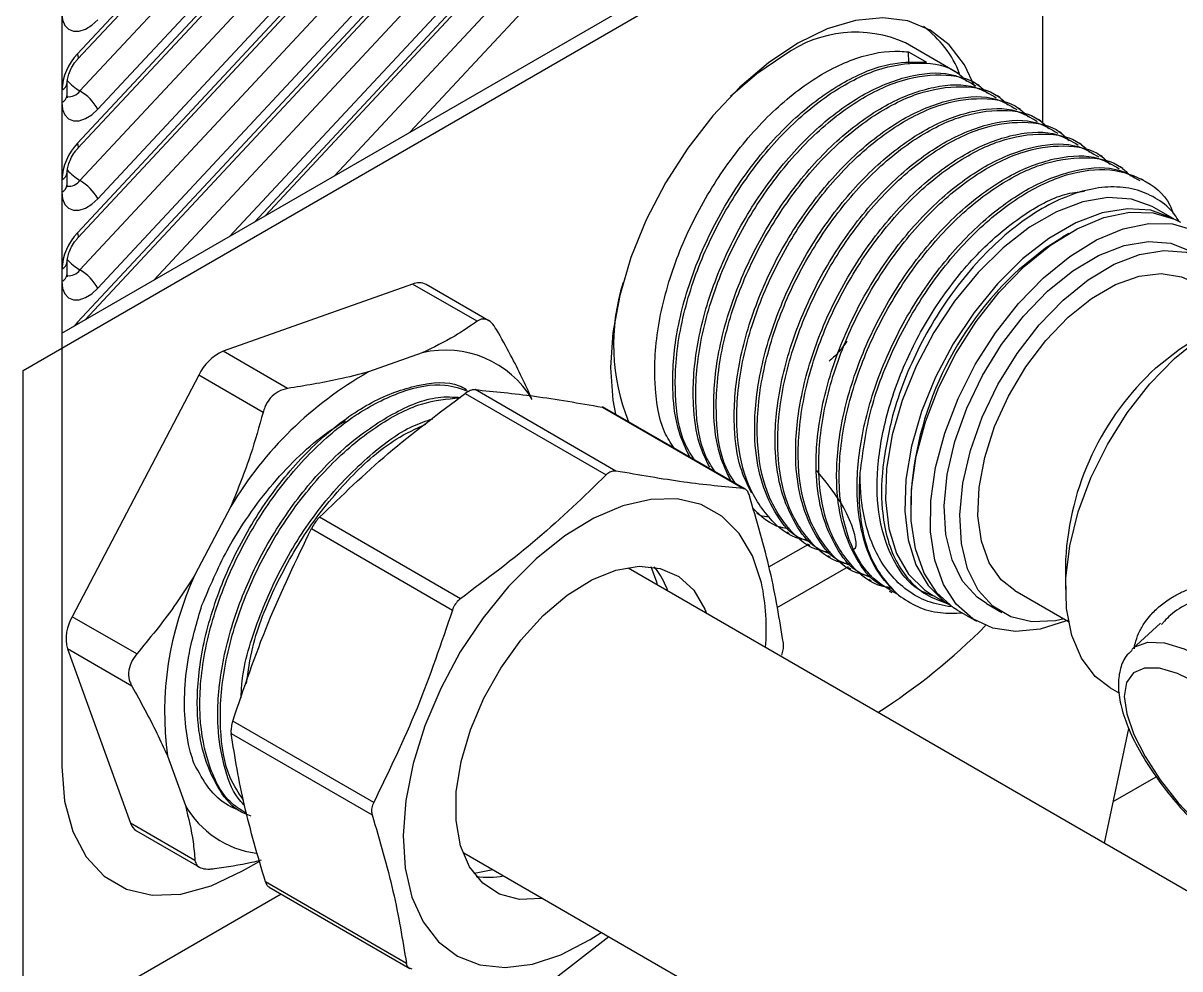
# Model space of a CAD drawing. Extents: x 75 to 2075, y 25 to 1460.
# Drawn here: x 1498.9 to 1589.4, y 731.2 to 805.2 of the extents above; entities that cross this region are included whole.
import ezdxf

# ---------------------------------------------------------------- set-up
doc = ezdxf.new("R2010")
doc.units = 0
doc.header["$LTSCALE"] = 5
doc.linetypes.add('SLD-KATı', pattern=[0])
doc.layers.get('0').update_dxf_attribs({"linetype": 'CONTINUOUS'})

msp = doc.modelspace()

# ---------------------------------------------------------------- linework, layer by layer
at = {"color": 7, "linetype": 'SLD-KATı'}
for p, q in [((1501.939, 1083), (1501.939, 747.052)), ((1578.71, 797.337), (1578.71, 1022.218)), ((1503.163, 802.792), (1537.508, 839.617)), ((1503.198, 802.401), (1537.543, 839.226)), ((1536.896, 835.858), (1503.347, 799.887)), ((1538.304, 834.432), (1504.755, 798.461)), ((1498.908, 778.023), (1595.173, 833.596)), ((1503.163, 795.794), (1537.508, 832.618)), ((1503.198, 795.402), (1537.543, 832.227)), ((1536.896, 828.859), (1503.347, 792.888)), ((1538.304, 827.434), (1504.755, 791.462)), ((1503.163, 788.795), (1537.508, 825.619)), ((1501.939, 780.939), (1577.7, 824.675)), ((1503.198, 788.403), (1537.543, 825.228)), ((1536.896, 821.86), (1503.347, 785.889)), ((1538.304, 820.435), (1504.755, 784.464)), ((1503.163, 781.796), (1537.508, 818.62)), ((1503.726, 781.971), (1537.543, 818.229)), ((1517.868, 790.135), (1537.543, 811.23)), ((1572.132, 801.232), (1567.949, 803.646)), ((1568.225, 802.069), (1568.199, 802.935)), ((1568.199, 802.935), (1569.602, 802.125)), ((1502.357, 799.563), (1502.357, 800.524)), ((1573.736, 800.306), (1573.535, 800.422)), ((1575.339, 799.38), (1575.139, 799.496)), ((1576.943, 798.455), (1576.743, 798.57)), ((1578.546, 797.529), (1578.346, 797.644)), ((1580.15, 796.603), (1579.95, 796.719)), ((1581.754, 795.677), (1581.553, 795.793)), ((1583.357, 794.752), (1583.157, 794.867)), ((1584.961, 793.826), (1584.761, 793.941)), ((1502.357, 792.564), (1502.357, 793.525)), ((1586.564, 792.9), (1586.364, 793.016)), ((1588.846, 789.933), (1587.438, 790.746)), ((1580.729, 788.75), (1580.224, 788.458)), ((1502.357, 785.565), (1502.357, 786.527)), ((1529.386, 784.786), (1514.554, 779.525)), ((1534.427, 781.875), (1529.386, 784.786)), ((1535.339, 781.916), (1530.432, 784.748)), ((1519.595, 776.615), (1514.554, 779.525)), ((1530.137, 779.403), (1525.925, 777.91)), ((1498.908, 725.414), (1498.908, 778.023)), ((1512.645, 777.66), (1502.752, 758.768)), ((1517.686, 774.75), (1512.645, 777.66)), ((1533.503, 776.229), (1544.534, 769.861)), ((1545.297, 770.158), (1534.266, 776.526)), ((1544.228, 775.158), (1555.259, 768.79)), ((1555.429, 768.736), (1544.424, 775.089)), ((1568.356, 767.901), (1568.356, 767.318)), ((1515.164, 767.397), (1512.355, 762.033)), ((1533.13, 760.177), (1522.099, 766.545)), ((1557.057, 766.321), (1557.257, 766.206)), ((1521.471, 765.661), (1532.502, 759.293)), ((1558.66, 765.395), (1558.86, 765.28)), ((1557.261, 762.658), (1560.325, 764.427)), ((1560.264, 764.47), (1560.464, 764.354)), ((1561.868, 763.544), (1562.068, 763.428)), ((1580.478, 763.236), (1580.478, 760.903)), ((1598.923, 732.153), (1546.247, 762.562)), ((1563.459, 762.678), (1557.884, 759.459)), ((1563.471, 762.618), (1563.671, 762.503)), ((1565.075, 761.692), (1565.275, 761.577)), ((1566.678, 760.767), (1566.878, 760.651)), ((1567.395, 760.454), (1567.379, 760.467)), ((1569.982, 760.509), (1571.391, 759.696)), ((1576.494, 760.824), (1580.699, 758.396)), ((1574.282, 759.792), (1575.494, 759.092)), ((1507.794, 755.857), (1502.752, 758.768)), ((1571.981, 759.305), (1573.497, 758.431)), ((1587.894, 758.256), (1585.704, 756.246)), ((1588.221, 758.423), (1587.973, 758.172)), ((1507.411, 753.346), (1502.37, 756.256)), ((1502.37, 756.256), (1507.31, 742.624)), ((1583.955, 753.218), (1584.686, 752.796)), ((1526.337, 744.23), (1515.306, 750.598)), ((1515.182, 749.645), (1526.213, 743.277)), ((1583.516, 741.047), (1585.422, 750.031)), ((1510.199, 747.877), (1511.602, 744.005)), ((1584.21, 744.32), (1587.564, 746.256)), ((1512.351, 739.714), (1507.31, 742.624)), ((1507.79, 742.014), (1512.697, 739.182)), ((1516.081, 738.885), (1517.42, 739.659)), ((1533.391, 740.292), (1586.233, 709.787)), ((1528.898, 731.658), (1517.867, 738.026)), ((1519.098, 737.069), (1498.908, 725.414)), ((1518.149, 737.617), (1529.154, 731.264)), ((1540.075, 730.123), (1544.727, 733.748))]:
    msp.add_line(p, q, dxfattribs=at)
at = {"color": 8, "linetype": 'SLD-KATı'}
for p, q in [((1536.896, 814.861), (1509.129, 785.09)), ((1538.304, 813.436), (1515.06, 788.514)), ((1517.003, 789.635), (1537.508, 811.621)), ((1536.896, 807.862), (1523.271, 793.254)), ((1538.304, 806.437), (1529.202, 796.678)), ((1503.163, 781.796), (1502.911, 781.5)), ((1503.212, 781.674), (1503.163, 781.796))]:
    msp.add_line(p, q, dxfattribs=at)
at = {"color": 7, "linetype": 'SLD-KATı', "flags": 128}
for points in [[(1501.939, 805.979), (1502, 805.444), (1502.18, 805.012), (1502.468, 804.71), (1502.847, 804.555), (1503.293, 804.558), (1503.779, 804.718), (1504.277, 805.025), (1504.755, 805.46)], [(1573.368, 800.205), (1572.568, 801.92), (1571.367, 803.49), (1569.875, 804.646), (1568.127, 805.361), (1566.167, 805.617), (1564.044, 805.407), (1561.809, 804.736), (1559.517, 803.621), (1557.226, 802.09), (1554.991, 800.181), (1552.868, 797.939), (1550.908, 795.421), (1549.16, 792.688), (1547.668, 789.808), (1546.467, 786.852), (1545.587, 783.892), (1545.05, 781.002), (1544.87, 778.252), (1545.05, 775.71), (1545.258, 774.607)], [(1558.507, 802.711), (1556.309, 801.232), (1554.253, 799.452)], [(1501.939, 798.98), (1502, 798.445), (1502.18, 798.013), (1502.468, 797.711), (1502.847, 797.557), (1503.293, 797.559), (1503.779, 797.719), (1504.277, 798.026), (1504.755, 798.461)], [(1501.939, 791.981), (1502, 791.446), (1502.18, 791.014), (1502.468, 790.712), (1502.847, 790.558), (1503.293, 790.56), (1503.779, 790.72), (1504.277, 791.027), (1504.755, 791.462)], [(1587.438, 790.746), (1587.252, 790.849), (1585.623, 791.428), (1583.795, 791.552), (1581.821, 791.218), (1579.757, 790.435), (1577.663, 789.226), (1575.6, 787.626), (1573.626, 785.681), (1571.798, 783.447), (1570.169, 780.988), (1568.786, 778.374), (1567.688, 775.682), (1566.907, 772.988), (1566.466, 770.37), (1566.377, 767.903), (1566.643, 765.658), (1567.256, 763.7), (1568.199, 762.086), (1569.444, 760.861), (1569.982, 760.509)], [(1588.953, 789.872), (1588.767, 789.975), (1587.138, 790.553), (1585.31, 790.677), (1583.336, 790.343), (1581.272, 789.56), (1579.179, 788.352), (1577.115, 786.752), (1575.141, 784.807), (1573.313, 782.572), (1571.684, 780.113), (1570.301, 777.5), (1569.203, 774.807), (1568.423, 772.113), (1567.981, 769.495), (1567.893, 767.028), (1568.159, 764.784), (1568.772, 762.826), (1569.714, 761.211), (1570.959, 759.986), (1571.498, 759.634)], [(1577.235, 786.15), (1579.291, 787.823), (1581.389, 789.11), (1583.468, 789.977), (1585.468, 790.397), (1587.332, 790.358), (1589.005, 789.863), (1589.48, 789.617)], [(1578.75, 785.276), (1580.806, 786.948), (1582.904, 788.236), (1584.983, 789.102), (1586.983, 789.522), (1588.847, 789.484), (1590.521, 788.988), (1591.957, 788.049), (1593.113, 786.694), (1593.957, 784.962), (1594.464, 782.903), (1594.507, 782.591)], [(1576.872, 785.965), (1578.9, 787.608), (1580.224, 788.458)], [(1579.064, 784.226), (1581.044, 785.825), (1583.063, 787.03), (1585.056, 787.804), (1586.958, 788.12), (1588.709, 787.969), (1590.209, 787.381)], [(1580.276, 783.526), (1582.256, 785.125), (1584.275, 786.331), (1586.268, 787.104), (1588.17, 787.42), (1589.921, 787.27), (1591.464, 786.657), (1592.75, 785.601), (1593.737, 784.137), (1594.286, 782.719)], [(1571.981, 759.305), (1571.705, 759.475), (1570.404, 760.626), (1569.401, 762.175), (1568.723, 764.077), (1568.39, 766.279), (1568.413, 768.715), (1568.79, 771.317), (1569.51, 774.009), (1570.553, 776.715), (1571.889, 779.355), (1573.48, 781.855), (1575.279, 784.142), (1577.235, 786.15)], [(1501.939, 784.982), (1502, 784.447), (1502.18, 784.015), (1502.468, 783.713), (1502.847, 783.559), (1503.293, 783.561), (1503.779, 783.721), (1504.277, 784.028), (1504.755, 784.464)], [(1580.679, 758.508), (1580.542, 758.45), (1578.495, 757.804), (1576.556, 757.613), (1574.781, 757.881), (1573.22, 758.6), (1571.92, 759.751), (1570.916, 761.3), (1570.238, 763.203), (1569.905, 765.404), (1569.928, 767.84), (1570.305, 770.442), (1571.025, 773.135), (1572.069, 775.84), (1573.405, 778.48), (1574.995, 780.98), (1576.794, 783.267), (1578.75, 785.276)], [(1580.675, 782.19), (1582.514, 783.662), (1584.386, 784.745), (1586.225, 785.399), (1587.964, 785.601), (1589.54, 785.343), (1590.422, 784.95)], [(1574.282, 759.792), (1573.562, 760.291), (1572.42, 761.556), (1571.595, 763.207), (1571.112, 765.193), (1570.987, 767.448), (1571.224, 769.9), (1571.815, 772.471), (1572.741, 775.077), (1573.973, 777.636), (1575.47, 780.065), (1577.186, 782.285), (1579.064, 784.226)], [(1580.358, 758.593), (1579.682, 758.453), (1577.848, 758.37), (1576.194, 758.753), (1574.774, 759.591), (1573.633, 760.856), (1572.807, 762.508), (1572.324, 764.493), (1572.199, 766.748), (1572.436, 769.2), (1573.027, 771.771), (1573.953, 774.378), (1575.185, 776.936), (1576.682, 779.365), (1578.398, 781.585), (1580.276, 783.526)], [(1588.994, 778.967), (1591.022, 780.61), (1593.09, 781.863), (1595.136, 782.687), (1597.097, 783.058), (1598.914, 782.963), (1600.531, 782.407), (1600.74, 782.292)], [(1576.494, 760.824), (1575.44, 761.653), (1574.502, 762.984), (1573.889, 764.672), (1573.621, 766.657), (1573.708, 768.868), (1574.148, 771.223), (1574.924, 773.639), (1576.009, 776.028), (1577.363, 778.303), (1578.938, 780.382), (1580.675, 782.19)], [(1587.544, 778.225), (1589.383, 779.697), (1590.325, 780.294)], [(1583.955, 753.218), (1582.795, 754.105), (1581.717, 755.522), (1580.962, 757.31), (1580.552, 759.415), (1580.501, 761.774), (1580.81, 764.315), (1581.47, 766.96), (1582.46, 769.63), (1583.75, 772.242), (1585.302, 774.718), (1587.068, 776.983), (1588.994, 778.967)], [(1556.681, 761.423), (1555.98, 763.531), (1554.938, 765.281), (1553.584, 766.626), (1551.951, 767.533), (1550.083, 767.977), (1548.027, 767.947), (1545.837, 767.444), (1543.57, 766.481), (1541.284, 765.083), (1539.039, 763.285), (1536.892, 761.135), (1534.9, 758.689), (1533.114, 756.009), (1531.58, 753.165), (1530.337, 750.231), (1529.419, 747.282), (1528.849, 744.395), (1528.641, 741.646), (1528.801, 739.104), (1529.325, 736.836), (1530.2, 734.901), (1531.402, 733.348), (1532.9, 732.218), (1534.656, 731.541), (1536.625, 731.333), (1538.754, 731.6), (1540.99, 732.336), (1543.274, 733.521), (1544.145, 734.084)], [(1539.536, 736.745), (1539.482, 736.736), (1537.74, 736.665), (1536.183, 737.065), (1534.868, 737.921), (1533.84, 739.201), (1533.139, 740.861), (1532.788, 742.838), (1532.801, 745.063), (1533.177, 747.455), (1533.903, 749.927), (1534.952, 752.391), (1536.287, 754.756), (1537.858, 756.937), (1539.611, 758.856), (1541.48, 760.444), (1543.399, 761.642), (1545.298, 762.408), (1547.108, 762.713), (1548.765, 762.548), (1550.208, 761.917), (1551.385, 760.844), (1552.253, 759.368), (1552.392, 759.015)], [(1548.016, 762.684), (1548.457, 761.499), (1548.526, 761.247)], [(1590.804, 753.566), (1589.225, 754.339), (1587.82, 754.741), (1586.655, 754.754), (1585.784, 754.376), (1585.248, 753.626), (1585.071, 752.538), (1585.263, 751.164), (1585.814, 749.568), (1586.698, 747.824), (1587.875, 746.013), (1589.288, 744.222), (1590.872, 742.532), (1592.553, 741.024), (1594.253, 739.768), (1595.891, 738.822), (1597.392, 738.231), (1598.684, 738.023), (1599.708, 738.206), (1600.416, 738.773), (1600.774, 739.698), (1600.767, 740.936), (1600.393, 742.43), (1599.671, 744.11), (1598.635, 745.898), (1597.333, 747.709), (1595.825, 749.46), (1594.183, 751.068), (1592.482, 752.459), (1590.804, 753.566)], [(1501.939, 747.052), (1502.154, 744.34), (1502.792, 741.959), (1503.833, 739.981), (1505.247, 738.465), (1506.99, 737.458), (1509.01, 736.991), (1511.244, 737.078), (1513.625, 737.716), (1516.081, 738.885)], [(1535.67, 738.977), (1534.491, 738.734), (1534.17, 738.699)]]:
    msp.add_lwpolyline(points, dxfattribs=at)
at = {"color": 8, "linetype": 'SLD-KATı', "flags": 128}
for points in [[(1503.198, 802.401), (1503.214, 802.423), (1503.239, 802.514), (1503.221, 802.639), (1503.163, 802.792)], [(1503.198, 795.402), (1503.214, 795.424), (1503.239, 795.516), (1503.221, 795.64), (1503.163, 795.794)], [(1503.198, 788.403), (1503.214, 788.425), (1503.239, 788.517), (1503.221, 788.641), (1503.163, 788.795)], [(1585.664, 756.209), (1585.909, 756.409), (1586.904, 756.774), (1588.205, 756.724), (1589.755, 756.263), (1591.487, 755.409)]]:
    msp.add_lwpolyline(points, dxfattribs=at)
at = {"color": 7, "linetype": 'SLD-KATı'}
for centre, radius, start, end in [((1564.564, 798.305), 8.166, 20.97085, 54.06503), ((1564.047, 794.911), 9.568, 65.93003, 125.38043), ((1506.383, 799.721), 4.45, 136.35189, 177.16539), ((1501.387, 796.543), 3.876, 29.66643, 59.62449), ((1506.383, 792.722), 4.45, 136.35189, 177.16539), ((1501.387, 789.544), 3.876, 29.66643, 59.62449), ((1506.383, 785.723), 4.45, 136.35189, 177.16539), ((1501.387, 782.545), 3.876, 29.66643, 59.62449), ((1594.429, 766.649), 26.102, 132.26779, 177.25078), ((1529.869, 783.643), 1.24, 63.00997, 112.92155), ((1561.203, 780.066), 16.096, 162.54926, 202.09628), ((1516.115, 776.018), 3.839, 113.98741, 154.67247), ((1531.966, 771.74), 7.878, 30.67396, 103.42674), ((1540.591, 752.133), 29.657, 119.63776, 149.02212), ((1602.301, 762.108), 21.852, 132.47703, 177.04154), ((1543.382, 758.663), 6.338, 19.3678, 39.14522), ((1535.612, 751.249), 25.635, 155.12376, 187.55937), ((1539.381, 757.789), 17.678, 355.34567, 11.86365), ((1505.6, 757.049), 3.326, 148.8867, 193.79643), ((1539.235, 792.845), 49.323, 302.57302, 315.17779), ((1518.161, 747.76), 7.557, 209.78679, 262.23744), ((1508.366, 742.963), 1.109, 197.79293, 238.75452), ((1535.333, 744.842), 6.455, 261.28665, 280.46515)]:
    msp.add_arc(centre, radius, start, end, dxfattribs=at)
at = {"color": 8, "linetype": 'SLD-KATı'}
for centre, radius, start, end in [((1501.64, 800.598), 0.721, 294.43392, 353.62823), ((1505.523, 803.492), 4.211, 221.3412, 238.87862), ((1501.642, 799.634), 0.718, 294.37466, 354.3052), ((1502.49, 800.473), 1.038, 262.39356, 325.652), ((1501.64, 793.599), 0.721, 294.43392, 353.62823), ((1502.49, 793.474), 1.038, 262.39356, 325.652), ((1505.523, 796.493), 4.211, 221.3412, 238.87862), ((1501.642, 792.635), 0.718, 294.37466, 354.3052), ((1505.523, 789.494), 4.211, 221.3412, 238.87862), ((1501.64, 786.6), 0.721, 294.43392, 353.62823), ((1502.49, 786.475), 1.038, 262.39356, 325.652), ((1501.642, 785.637), 0.718, 294.37466, 354.3052)]:
    msp.add_arc(centre, radius, start, end, dxfattribs=at)
at = {"color": 7, "linetype": 'SLD-KATı'}
for points, knots in [([(1549.844, 771.96), (1549.576, 772.363), (1548.692, 773.694), (1548.323, 776.35), (1548.328, 780.085), (1549.061, 784.219), (1550.944, 789.199), (1553.604, 793.793), (1556.856, 797.756), (1560.464, 800.785), (1564.135, 802.645), (1566.696, 803.085), (1567.971, 802.957), (1568.199, 802.935)], [0, 0, 0, 0, 0.046992, 0.155313, 0.209433, 0.325974, 0.434946, 0.541809, 0.65113, 0.759652, 0.866771, 0.976261, 1, 1, 1, 1]), ([(1502.357, 800.524), (1502.361, 800.609), (1502.37, 800.799), (1502.477, 801.223), (1502.694, 801.719), (1502.959, 802.131), (1503.138, 802.334), (1503.198, 802.401)], [0, 0, 0, 0, 0.1728911, 0.3882095, 0.6248097, 0.8754284, 1, 1, 1, 1]), ([(1551.087, 771.242), (1550.774, 771.882), (1550.068, 773.326), (1549.625, 776.524), (1549.872, 780.714), (1551.171, 785.582), (1553.381, 790.381), (1556.319, 794.749), (1559.753, 798.354), (1563.418, 800.896), (1566.81, 802.202), (1568.741, 802.148), (1569.602, 802.125)], [0, 0, 0, 0, 0.066535, 0.150223, 0.258149, 0.368333, 0.476685, 0.585195, 0.695363, 0.803185, 0.912294, 1, 1, 1, 1]), ([(1551.448, 771.034), (1551.18, 771.437), (1550.295, 772.768), (1549.927, 775.424), (1549.931, 779.16), (1550.665, 783.293), (1552.547, 788.274), (1555.207, 792.867), (1558.461, 796.832), (1562.065, 799.854), (1565.751, 801.739), (1569.148, 802.238), (1571.572, 801.823), (1572.505, 800.87), (1572.734, 800.635)], [0, 0, 0, 0, 0.041979, 0.138745, 0.187092, 0.2912, 0.388548, 0.484011, 0.58167, 0.678616, 0.774307, 0.872118, 0.968546, 1, 1, 1, 1]), ([(1552.63, 770.46), (1552.34, 771.055), (1551.659, 772.455), (1551.23, 775.6), (1551.475, 779.787), (1552.775, 784.657), (1554.984, 789.455), (1557.923, 793.825), (1561.353, 797.422), (1565.032, 799.993), (1568.621, 801.285), (1571.56, 801.419), (1572.934, 800.59), (1573.455, 800.276)], [0, 0, 0, 0, 0.056933, 0.134085, 0.233581, 0.33516, 0.435049, 0.535084, 0.636647, 0.736048, 0.836635, 0.938059, 1, 1, 1, 1]), ([(1553.051, 770.108), (1552.784, 770.511), (1551.899, 771.842), (1551.53, 774.499), (1551.535, 778.234), (1552.268, 782.367), (1554.151, 787.348), (1556.811, 791.941), (1560.065, 795.906), (1563.668, 798.928), (1567.355, 800.813), (1570.751, 801.313), (1573.175, 800.897), (1574.108, 799.944), (1574.338, 799.71)], [0, 0, 0, 0, 0.0419789, 0.1387449, 0.1870917, 0.2912, 0.3885482, 0.4840112, 0.5816704, 0.678616, 0.7743071, 0.8721179, 0.9685464, 1, 1, 1, 1]), ([(1554.294, 769.391), (1553.982, 770.03), (1553.275, 771.475), (1552.832, 774.673), (1553.079, 778.862), (1554.379, 783.731), (1556.588, 788.529), (1559.527, 792.899), (1562.957, 796.496), (1566.636, 799.067), (1570.224, 800.36), (1573.163, 800.493), (1574.537, 799.664), (1575.058, 799.35)], [0, 0, 0, 0, 0.06107, 0.137883, 0.236943, 0.338076, 0.437527, 0.537123, 0.638241, 0.737206, 0.837352, 0.93833, 1, 1, 1, 1]), ([(1554.655, 769.183), (1554.387, 769.585), (1553.502, 770.917), (1553.134, 773.573), (1553.138, 777.308), (1553.872, 781.441), (1555.755, 786.422), (1558.415, 791.015), (1561.668, 794.98), (1565.272, 798.002), (1568.959, 799.887), (1572.355, 800.387), (1574.779, 799.972), (1575.712, 799.018), (1575.941, 798.784)], [0, 0, 0, 0, 0.041979, 0.138745, 0.187092, 0.2912, 0.388548, 0.484011, 0.58167, 0.678616, 0.774307, 0.872118, 0.968546, 1, 1, 1, 1]), ([(1502.382, 799.354), (1502.377, 799.363), (1502.367, 799.379), (1502.36, 799.51), (1502.357, 799.563)], [0, 0, 0, 0, 0.59642, 1, 1, 1, 1]), ([(1555.916, 768.423), (1555.596, 769.076), (1554.883, 770.533), (1554.435, 773.747), (1554.683, 777.937), (1555.982, 782.805), (1558.191, 787.603), (1561.13, 791.974), (1564.561, 795.57), (1568.24, 798.142), (1571.828, 799.434), (1574.767, 799.567), (1576.141, 798.739), (1576.662, 798.424)], [0, 0, 0, 0, 0.062261, 0.138976, 0.237911, 0.338915, 0.43824, 0.53771, 0.6387, 0.737539, 0.837558, 0.938409, 1, 1, 1, 1]), ([(1560.479, 764.735), (1560.243, 764.762), (1558.932, 764.91), (1557.124, 766.468), (1555.34, 769.332), (1554.723, 772.631), (1554.749, 776.39), (1555.473, 780.513), (1557.359, 785.497), (1560.018, 790.09), (1563.272, 794.055), (1566.875, 797.077), (1570.562, 798.961), (1573.959, 799.461), (1576.383, 799.046), (1577.316, 798.093), (1577.545, 797.858)], [0, 0, 0, 0, 0.017798, 0.099293, 0.182671, 0.265226, 0.306473, 0.395292, 0.478344, 0.559788, 0.643105, 0.725813, 0.807452, 0.890898, 0.973166, 1, 1, 1, 1]), ([(1560.357, 764.644), (1560.013, 764.775), (1558.912, 765.194), (1557.666, 766.929), (1556.548, 769.427), (1556.027, 772.81), (1556.29, 777.014), (1557.585, 781.879), (1559.795, 786.678), (1562.734, 791.048), (1566.164, 794.645), (1569.843, 797.216), (1573.431, 798.508), (1576.371, 798.642), (1577.745, 797.813), (1578.266, 797.499)], [0, 0, 0, 0, 0.031102, 0.099533, 0.168554, 0.236574, 0.324294, 0.41385, 0.501916, 0.590111, 0.679654, 0.767289, 0.855971, 0.94539, 1, 1, 1, 1]), ([(1562.082, 763.81), (1561.847, 763.836), (1560.536, 763.985), (1558.728, 765.542), (1556.944, 768.406), (1556.326, 771.706), (1556.352, 775.464), (1557.077, 779.587), (1558.962, 784.571), (1561.622, 789.164), (1564.876, 793.129), (1568.479, 796.151), (1572.166, 798.036), (1575.562, 798.535), (1577.986, 798.12), (1578.919, 797.167), (1579.149, 796.932)], [0, 0, 0, 0, 0.017798, 0.099293, 0.182671, 0.265226, 0.306473, 0.395292, 0.478344, 0.559788, 0.643105, 0.725813, 0.807452, 0.890898, 0.973166, 1, 1, 1, 1]), ([(1561.961, 763.718), (1561.617, 763.849), (1560.516, 764.268), (1559.269, 766.003), (1558.152, 768.501), (1557.631, 771.884), (1557.893, 776.088), (1559.188, 780.953), (1561.399, 785.752), (1564.338, 790.122), (1567.768, 793.719), (1571.447, 796.29), (1575.035, 797.582), (1577.974, 797.716), (1579.348, 796.887), (1579.869, 796.573)], [0, 0, 0, 0, 0.031102, 0.099533, 0.168554, 0.236574, 0.324294, 0.41385, 0.501916, 0.590111, 0.679654, 0.767289, 0.855971, 0.94539, 1, 1, 1, 1]), ([(1563.686, 762.884), (1563.451, 762.911), (1562.139, 763.059), (1560.331, 764.616), (1558.547, 767.48), (1557.93, 770.78), (1557.956, 774.538), (1558.681, 778.662), (1560.566, 783.646), (1563.225, 788.238), (1566.479, 792.203), (1570.083, 795.225), (1573.769, 797.11), (1577.166, 797.61), (1579.59, 797.194), (1580.523, 796.241), (1580.752, 796.007)], [0, 0, 0, 0, 0.017798, 0.099293, 0.182671, 0.265226, 0.306473, 0.395292, 0.478344, 0.559788, 0.643105, 0.725813, 0.807452, 0.890898, 0.973166, 1, 1, 1, 1]), ([(1563.564, 762.793), (1563.22, 762.923), (1562.119, 763.342), (1560.873, 765.078), (1559.755, 767.576), (1559.235, 770.959), (1559.497, 775.163), (1560.792, 780.027), (1563.002, 784.826), (1565.941, 789.196), (1569.372, 792.793), (1573.051, 795.364), (1576.639, 796.657), (1579.578, 796.79), (1580.952, 795.961), (1581.473, 795.647)], [0, 0, 0, 0, 0.031102, 0.099533, 0.168554, 0.236574, 0.324294, 0.41385, 0.501916, 0.590111, 0.679654, 0.767289, 0.855971, 0.94539, 1, 1, 1, 1]), ([(1565.289, 761.958), (1565.054, 761.985), (1563.743, 762.133), (1561.935, 763.691), (1560.151, 766.555), (1559.534, 769.854), (1559.56, 773.612), (1560.284, 777.736), (1562.17, 782.72), (1564.829, 787.312), (1568.083, 791.278), (1571.686, 794.299), (1575.373, 796.184), (1578.769, 796.684), (1581.193, 796.269), (1582.126, 795.315), (1582.356, 795.081)], [0, 0, 0, 0, 0.017798, 0.099293, 0.182671, 0.265226, 0.306473, 0.395292, 0.478344, 0.559788, 0.643105, 0.725813, 0.807452, 0.890898, 0.973166, 1, 1, 1, 1]), ([(1565.168, 761.867), (1564.824, 761.998), (1563.723, 762.416), (1562.477, 764.152), (1561.359, 766.65), (1560.838, 770.033), (1561.101, 774.237), (1562.396, 779.101), (1564.606, 783.9), (1567.545, 788.271), (1570.975, 791.868), (1574.654, 794.439), (1578.242, 795.731), (1581.182, 795.864), (1582.556, 795.036), (1583.077, 794.721)], [0, 0, 0, 0, 0.031102, 0.099533, 0.168554, 0.236574, 0.324294, 0.41385, 0.501916, 0.590111, 0.679654, 0.767289, 0.855971, 0.94539, 1, 1, 1, 1]), ([(1502.357, 793.525), (1502.361, 793.61), (1502.37, 793.8), (1502.477, 794.224), (1502.694, 794.72), (1502.959, 795.132), (1503.138, 795.335), (1503.198, 795.402)], [0, 0, 0, 0, 0.172891, 0.38821, 0.62481, 0.875428, 1, 1, 1, 1]), ([(1566.893, 761.032), (1566.658, 761.059), (1565.347, 761.207), (1563.539, 762.765), (1561.755, 765.629), (1561.137, 768.928), (1561.163, 772.687), (1561.888, 776.81), (1563.773, 781.794), (1566.432, 786.387), (1569.686, 790.352), (1573.29, 793.374), (1576.977, 795.258), (1580.373, 795.758), (1582.797, 795.343), (1583.73, 794.39), (1583.959, 794.155)], [0, 0, 0, 0, 0.017798, 0.099293, 0.182671, 0.265226, 0.306473, 0.395292, 0.478344, 0.559788, 0.643105, 0.725813, 0.807452, 0.890898, 0.973166, 1, 1, 1, 1]), ([(1566.771, 760.941), (1566.427, 761.072), (1565.327, 761.491), (1564.08, 763.226), (1562.963, 765.724), (1562.442, 769.107), (1562.704, 773.311), (1563.999, 778.176), (1566.21, 782.975), (1569.148, 787.345), (1572.579, 790.942), (1576.258, 793.513), (1579.846, 794.805), (1582.785, 794.939), (1584.159, 794.11), (1584.68, 793.796)], [0, 0, 0, 0, 0.031102, 0.099533, 0.168554, 0.236574, 0.324294, 0.41385, 0.501916, 0.590111, 0.679654, 0.767289, 0.855971, 0.94539, 1, 1, 1, 1]), ([(1567.403, 760.482), (1566.649, 760.906), (1564.978, 761.845), (1563.379, 764.745), (1562.738, 767.998), (1562.768, 771.763), (1563.491, 775.884), (1565.377, 780.869), (1568.036, 785.461), (1571.29, 789.426), (1574.894, 792.448), (1578.58, 794.333), (1581.977, 794.832), (1584.401, 794.417), (1585.334, 793.464), (1585.563, 793.229)], [0, 0, 0, 0, 0.070833, 0.156845, 0.242009, 0.284559, 0.376185, 0.461861, 0.545878, 0.631828, 0.71715, 0.801368, 0.887451, 0.972318, 1, 1, 1, 1]), ([(1567.379, 760.467), (1566.8, 761.051), (1565.637, 762.223), (1564.578, 764.819), (1564.041, 768.174), (1564.309, 772.387), (1565.603, 777.249), (1567.813, 782.049), (1570.752, 786.419), (1574.182, 790.016), (1577.861, 792.587), (1581.45, 793.879), (1584.389, 794.013), (1585.763, 793.184), (1586.284, 792.87)], [0, 0, 0, 0, 0.070628, 0.141864, 0.212068, 0.302604, 0.395034, 0.485928, 0.576953, 0.66937, 0.759819, 0.851348, 0.943637, 1, 1, 1, 1]), ([(1564.407, 770.016), (1564.625, 771.692), (1565.046, 774.933), (1566.993, 779.949), (1569.636, 784.534), (1572.894, 788.499), (1576.5, 791.527), (1580.171, 793.389), (1583.63, 793.975), (1586.517, 793.121), (1588.327, 791.809), (1588.819, 790.525), (1588.903, 790.306)], [0, 0, 0, 0, 0.116017, 0.224501, 0.330883, 0.439713, 0.547748, 0.654385, 0.763384, 0.870843, 0.977972, 1, 1, 1, 1]), ([(1502.382, 792.355), (1502.377, 792.364), (1502.367, 792.38), (1502.36, 792.511), (1502.357, 792.564)], [0, 0, 0, 0, 0.59642, 1, 1, 1, 1]), ([(1570.265, 760.346), (1569.833, 760.499), (1568.471, 760.983), (1566.91, 763.062), (1565.774, 766.326), (1565.638, 770.386), (1566.45, 774.856), (1568.169, 779.418), (1570.65, 783.71), (1573.691, 787.434), (1577.044, 790.213), (1579.917, 791.817), (1581.456, 791.99), (1581.961, 792.047)], [0, 0, 0, 0, 0.046887, 0.147669, 0.24911, 0.348283, 0.449469, 0.550614, 0.6498, 0.751268, 0.851995, 0.951418, 1, 1, 1, 1]), ([(1589.36, 789.665), (1589.246, 789.853), (1588.801, 790.591), (1587.711, 791.451), (1586.122, 792.207), (1584.31, 792.457), (1582.323, 792.239), (1580.251, 791.559), (1578.108, 790.426), (1576.001, 788.892), (1573.953, 786.972), (1572.062, 784.762), (1570.344, 782.284), (1568.875, 779.655), (1567.683, 776.897), (1566.852, 774.313), (1566.544, 772.686), (1566.41, 771.974)], [0, 0, 0, 0, 0.024845, 0.097371, 0.167855, 0.240421, 0.310296, 0.382202, 0.451989, 0.52382, 0.593225, 0.664662, 0.733754, 0.804854, 0.873787, 0.944751, 1, 1, 1, 1]), ([(1502.357, 786.527), (1502.361, 786.611), (1502.37, 786.802), (1502.477, 787.225), (1502.694, 787.721), (1502.959, 788.133), (1503.138, 788.336), (1503.198, 788.403)], [0, 0, 0, 0, 0.172891, 0.38821, 0.62481, 0.875428, 1, 1, 1, 1]), ([(1502.382, 785.356), (1502.377, 785.365), (1502.367, 785.381), (1502.36, 785.512), (1502.357, 785.565)], [0, 0, 0, 0, 0.59642, 1, 1, 1, 1]), ([(1535.954, 781.229), (1535.824, 781.422), (1535.565, 781.809), (1535.096, 782.064), (1534.706, 782.048), (1534.498, 781.919), (1534.427, 781.875)], [0, 0, 0, 0, 0.288574, 0.577791, 0.857516, 1, 1, 1, 1]), ([(1534.427, 781.875), (1533.863, 781.482), (1532.587, 780.592), (1531.014, 779.829), (1530.137, 779.403)], [0, 0, 0, 0, 0.44202, 1, 1, 1, 1]), ([(1538.742, 775.76), (1538.212, 776.903), (1537.386, 778.683), (1536.331, 780.559), (1535.954, 781.229)], [0, 0, 0, 0, 0.6428292, 1, 1, 1, 1]), ([(1563.373, 780.321), (1563.142, 779.993), (1562.7, 779.363), (1562.215, 778.952), (1561.982, 778.755)], [0, 0, 0, 0, 0.521206, 1, 1, 1, 1]), ([(1525.925, 777.91), (1525.156, 777.709), (1523.159, 777.19), (1520.952, 776.834), (1519.595, 776.615)], [0, 0, 0, 0, 0.385498, 1, 1, 1, 1]), ([(1516.744, 743.17), (1516.4, 743.3), (1515.299, 743.719), (1514.052, 745.455), (1512.935, 747.953), (1512.414, 751.336), (1512.676, 755.54), (1513.972, 760.404), (1516.182, 765.203), (1519.121, 769.574), (1522.55, 773.168), (1526.234, 775.75), (1529.802, 777), (1532.354, 777.232), (1533.414, 776.651), (1533.603, 776.548)], [0, 0, 0, 0, 0.032237, 0.103167, 0.174707, 0.24521, 0.336132, 0.428957, 0.520238, 0.611652, 0.704464, 0.795298, 0.887218, 0.979901, 1, 1, 1, 1]), ([(1516.403, 743.378), (1515.999, 743.619), (1514.695, 744.398), (1513.366, 746.995), (1512.709, 750.224), (1512.741, 753.993), (1513.463, 758.112), (1515.349, 763.097), (1518.009, 767.69), (1521.26, 771.651), (1524.872, 774.689), (1528.527, 776.514), (1531.628, 777.153), (1533.183, 776.605), (1533.787, 776.392)], [0, 0, 0, 0, 0.042387, 0.136921, 0.230523, 0.277289, 0.377993, 0.472158, 0.564499, 0.658965, 0.752741, 0.845303, 0.939915, 1, 1, 1, 1]), ([(1519.595, 776.615), (1519.347, 776.551), (1518.849, 776.424), (1518.227, 775.889), (1517.853, 775.29), (1517.728, 774.886), (1517.686, 774.75)], [0, 0, 0, 0, 0.28856, 0.577778, 0.857503, 1, 1, 1, 1]), ([(1516.187, 744.051), (1516.029, 744.223), (1515.307, 745.01), (1514.569, 747.07), (1514.007, 750.395), (1514.283, 754.619), (1515.574, 759.477), (1517.786, 764.279), (1520.723, 768.644), (1524.16, 772.258), (1527.814, 774.767), (1530.935, 776.06), (1532.574, 775.951), (1533.158, 775.912)], [0, 0, 0, 0, 0.023503, 0.10718, 0.189644, 0.295992, 0.404565, 0.511332, 0.618255, 0.726812, 0.833057, 0.940571, 1, 1, 1, 1]), ([(1516.155, 744.419), (1515.772, 744.978), (1514.763, 746.455), (1514.327, 749.317), (1514.338, 753.059), (1515.069, 757.189), (1516.952, 762.171), (1519.612, 766.762), (1522.867, 770.734), (1526.465, 773.733), (1530.007, 775.614), (1532.087, 775.8), (1533.064, 775.887)], [0, 0, 0, 0, 0.067284, 0.177737, 0.232922, 0.351756, 0.462873, 0.571838, 0.683311, 0.793968, 0.903194, 1, 1, 1, 1]), ([(1522.099, 766.545), (1523.844, 768.236), (1527.352, 771.633), (1531.446, 774.692), (1533.503, 776.229)], [0, 0, 0, 0, 0.497591, 1, 1, 1, 1]), ([(1534.266, 776.526), (1534.175, 776.521), (1533.993, 776.51), (1533.713, 776.374), (1533.549, 776.261), (1533.503, 776.229)], [0, 0, 0, 0, 0.4171164, 0.8343171, 1, 1, 1, 1]), ([(1534.266, 776.526), (1535.772, 776.383), (1538.8, 776.097), (1542.413, 775.472), (1544.228, 775.158)], [0, 0, 0, 0, 0.497591, 1, 1, 1, 1]), ([(1544.415, 775.075), (1544.393, 775.094), (1544.344, 775.137), (1544.27, 775.15), (1544.228, 775.158)], [0, 0, 0, 0, 0.4376791, 1, 1, 1, 1]), ([(1512.9, 759.663), (1513.51, 761.108), (1514.533, 763.527), (1516.522, 766.7), (1518.434, 769.222), (1520.534, 771.415), (1522.458, 773.074), (1523.674, 773.804), (1524.139, 774.082)], [0, 0, 0, 0, 0.243546, 0.408028, 0.572474, 0.735827, 0.899179, 1, 1, 1, 1]), ([(1517.686, 774.75), (1517.379, 773.648), (1516.684, 771.154), (1515.708, 768.743), (1515.164, 767.397)], [0, 0, 0, 0, 0.44202, 1, 1, 1, 1]), ([(1515.966, 752.422), (1515.984, 752.847), (1516.064, 754.777), (1517.226, 758.574), (1519.376, 763.343), (1522.333, 767.735), (1525.751, 771.273), (1528.758, 773.529), (1530.441, 774.075), (1530.954, 774.242)], [0, 0, 0, 0, 0.049957, 0.226692, 0.400488, 0.574537, 0.751246, 0.924191, 1, 1, 1, 1]), ([(1516.378, 753.557), (1516.511, 754.495), (1516.867, 757.003), (1518.587, 761.253), (1521.208, 765.844), (1524.468, 769.771), (1527.664, 772.575), (1529.649, 773.476), (1530.423, 773.828)], [0, 0, 0, 0, 0.114555, 0.306368, 0.494466, 0.686892, 0.877912, 1, 1, 1, 1]), ([(1566.41, 771.974), (1566.354, 771.64), (1566.074, 769.958), (1566.012, 767.524), (1566.456, 764.952), (1567.172, 763.067), (1568.221, 761.558), (1569.532, 760.417), (1570.61, 760.03), (1571.143, 759.839)], [0, 0, 0, 0, 0.055314, 0.278334, 0.423381, 0.568429, 0.713476, 0.858523, 1, 1, 1, 1]), ([(1544.534, 769.861), (1542.788, 768.171), (1539.28, 764.773), (1535.187, 761.714), (1533.13, 760.177)], [0, 0, 0, 0, 0.497591, 1, 1, 1, 1]), ([(1545.297, 770.158), (1545.189, 770.162), (1544.975, 770.17), (1544.71, 770.025), (1544.573, 769.897), (1544.534, 769.861)], [0, 0, 0, 0, 0.417116, 0.834317, 1, 1, 1, 1]), ([(1555.259, 768.79), (1553.753, 768.933), (1550.725, 769.219), (1547.112, 769.844), (1545.297, 770.158)], [0, 0, 0, 0, 0.497591, 1, 1, 1, 1]), ([(1563.837, 764.022), (1563.988, 764.071), (1564.328, 764.183), (1563.42, 767.242), (1561.674, 769.382), (1561.009, 770.197)], [0, 0, 0, 0, 0.331306, 0.745584, 1, 1, 1, 1]), ([(1567.379, 760.467), (1566.63, 761.287), (1565.382, 762.653), (1564.528, 765.583), (1564.291, 767.957), (1564.379, 769.506), (1564.407, 770.016)], [0, 0, 0, 0, 0.375678, 0.626433, 0.877188, 1, 1, 1, 1]), ([(1571.535, 759.531), (1570.903, 759.646), (1569.65, 759.873), (1568.055, 760.778), (1566.7, 762.049), (1565.566, 763.802), (1564.701, 766.194), (1564.414, 768.418), (1564.408, 769.797), (1564.408, 770.016)], [0, 0, 0, 0, 0.1481835, 0.2942389, 0.4402754, 0.5863119, 0.7595275, 0.9617769, 1, 1, 1, 1]), ([(1555.711, 768.326), (1555.667, 768.431), (1555.58, 768.642), (1555.405, 768.767), (1555.291, 768.785), (1555.259, 768.79)], [0, 0, 0, 0, 0.417116, 0.834317, 1, 1, 1, 1]), ([(1558.875, 765.661), (1558.639, 765.686), (1557.472, 765.808), (1556.655, 766.614), (1556.004, 767.256)], [0, 0, 0, 0, 0.202648, 1, 1, 1, 1]), ([(1557.271, 766.587), (1557.024, 766.591), (1556.65, 766.596), (1556.383, 766.811), (1556.292, 766.885)], [0, 0, 0, 0, 0.660078, 1, 1, 1, 1]), ([(1522.099, 766.545), (1522.002, 766.439), (1521.809, 766.227), (1521.599, 765.903), (1521.499, 765.715), (1521.471, 765.661)], [0, 0, 0, 0, 0.417116, 0.834317, 1, 1, 1, 1]), ([(1515.306, 750.598), (1516.183, 753.181), (1517.944, 758.371), (1520.292, 763.223), (1521.471, 765.661)], [0, 0, 0, 0, 0.497591, 1, 1, 1, 1]), ([(1512.355, 762.033), (1511.816, 761.197), (1510.417, 759.028), (1508.792, 757.064), (1507.794, 755.857)], [0, 0, 0, 0, 0.385498, 1, 1, 1, 1]), ([(1567.395, 760.454), (1567.889, 760.127), (1568.877, 759.473), (1570.574, 759.009), (1571.811, 759.05), (1572.391, 759.069)], [0, 0, 0, 0, 0.346558, 0.693135, 1, 1, 1, 1]), ([(1512.299, 747.254), (1512.232, 747.449), (1511.893, 748.429), (1511.54, 750.327), (1511.509, 753.078), (1511.866, 756.166), (1512.529, 758.41), (1512.9, 759.663)], [0, 0, 0, 0, 0.059834, 0.300179, 0.514429, 0.728678, 1, 1, 1, 1]), ([(1533.13, 760.177), (1533.017, 760.08), (1532.791, 759.887), (1532.596, 759.555), (1532.523, 759.351), (1532.502, 759.293)], [0, 0, 0, 0, 0.4171164, 0.8343171, 1, 1, 1, 1]), ([(1532.502, 759.293), (1531.626, 756.711), (1529.864, 751.52), (1527.517, 746.668), (1526.337, 744.23)], [0, 0, 0, 0, 0.497591, 1, 1, 1, 1]), ([(1558.272, 755.754), (1558.312, 755.902), (1558.394, 756.197), (1558.416, 756.516), (1558.4, 756.665), (1558.396, 756.707)], [0, 0, 0, 0, 0.4171164, 0.8343171, 1, 1, 1, 1]), ([(1507.794, 755.857), (1507.627, 755.628), (1507.294, 755.169), (1507.122, 754.389), (1507.199, 753.771), (1507.358, 753.453), (1507.411, 753.346)], [0, 0, 0, 0, 0.28856, 0.577778, 0.857503, 1, 1, 1, 1]), ([(1585.681, 756.143), (1585.508, 755.985), (1585.047, 755.566), (1584.692, 754.575), (1584.559, 753.329), (1584.758, 751.867), (1585.298, 750.193), (1586.175, 748.375), (1587.327, 746.519), (1588.7, 744.694), (1590.245, 742.958), (1591.906, 741.369), (1593.628, 739.983), (1595.358, 738.848), (1597.057, 738.007), (1598.621, 737.533), (1600.017, 737.426), (1601.184, 737.712), (1601.957, 738.1), (1602.197, 738.443), (1602.223, 738.48)], [0, 0, 0, 0, 0.030538, 0.081474, 0.134493, 0.194106, 0.258954, 0.323875, 0.387753, 0.450957, 0.513855, 0.576733, 0.639793, 0.70333, 0.767787, 0.833818, 0.892733, 0.944793, 0.993998, 1, 1, 1, 1]), ([(1507.411, 753.346), (1508.099, 752.104), (1509.137, 750.233), (1509.932, 748.47), (1510.199, 747.877)], [0, 0, 0, 0, 0.663412, 1, 1, 1, 1]), ([(1515.306, 750.598), (1515.265, 750.451), (1515.184, 750.156), (1515.162, 749.837), (1515.177, 749.688), (1515.182, 749.645)], [0, 0, 0, 0, 0.417116, 0.834317, 1, 1, 1, 1]), ([(1517.867, 738.026), (1517.273, 740.047), (1516.085, 744.089), (1515.483, 747.793), (1515.182, 749.645)], [0, 0, 0, 0, 0.5, 1, 1, 1, 1]), ([(1515.715, 743.659), (1515.464, 743.764), (1514.586, 744.131), (1513.372, 745.285), (1512.657, 746.598), (1512.299, 747.254)], [0, 0, 0, 0, 0.1664539, 0.5832263, 1, 1, 1, 1]), ([(1526.337, 744.23), (1526.28, 744.092), (1526.166, 743.816), (1526.159, 743.488), (1526.201, 743.324), (1526.213, 743.277)], [0, 0, 0, 0, 0.417116, 0.834317, 1, 1, 1, 1]), ([(1511.602, 744.005), (1511.839, 743.032), (1512.206, 741.517), (1512.313, 740.188), (1512.351, 739.714)], [0, 0, 0, 0, 0.642829, 1, 1, 1, 1]), ([(1512.351, 739.714), (1512.385, 739.575), (1512.453, 739.299), (1512.884, 739.065), (1513.398, 739.01), (1513.756, 739.053), (1513.877, 739.067)], [0, 0, 0, 0, 0.288574, 0.577791, 0.857516, 1, 1, 1, 1]), ([(1513.877, 739.067), (1514.866, 739.213), (1516.145, 739.402), (1517.308, 739.683), (1517.572, 739.746)], [0, 0, 0, 0, 0.773304, 1, 1, 1, 1]), ([(1517.867, 738.026), (1517.909, 737.917), (1517.981, 737.732), (1518.106, 737.66), (1518.158, 737.631)], [0, 0, 0, 0, 0.591354, 1, 1, 1, 1]), ([(1529.35, 731.195), (1529.254, 731.226), (1529.061, 731.288), (1528.934, 731.48), (1528.906, 731.619), (1528.898, 731.658)], [0, 0, 0, 0, 0.4171164, 0.8343171, 1, 1, 1, 1])]:
    msp.add_open_spline(points, degree=3, knots=knots, dxfattribs=at)
for points in [[(1558.396, 756.707), (1558.095, 758.559), (1557.493, 762.263), (1556.305, 766.305), (1555.711, 768.326)], [(1526.213, 743.277), (1526.807, 741.256), (1527.995, 737.214), (1528.597, 733.51), (1528.898, 731.658)]]:
    msp.add_open_spline(points, degree=3, dxfattribs=at)
at = {"color": 8, "linetype": 'SLD-KATı'}
for points, knots in [([(1585.861, 756.252), (1585.862, 756.278), (1585.87, 756.489), (1586.001, 756.962), (1586.258, 757.665), (1586.671, 758.341), (1587.201, 759), (1587.861, 759.63), (1588.552, 760.125), (1589.114, 760.454), (1589.501, 760.657), (1590.039, 760.906), (1590.606, 761.119), (1591.196, 761.293), (1591.65, 761.402), (1592.193, 761.503), (1592.948, 761.591), (1593.926, 761.6), (1594.879, 761.468), (1595.669, 761.251), (1596.297, 761.009), (1596.927, 760.688), (1597.661, 760.207), (1598.47, 759.505), (1599.191, 758.671), (1599.867, 757.722), (1600.449, 756.747), (1600.999, 755.661), (1601.379, 754.823), (1601.723, 754.011), (1601.988, 753.344), (1602.244, 752.665), (1602.432, 752.149), (1602.661, 751.503), (1602.979, 750.572), (1603.377, 749.351), (1603.786, 748.04), (1604.122, 746.939), (1604.429, 745.919), (1604.725, 744.926), (1604.995, 744.017), (1605.241, 743.195), (1605.46, 742.465), (1605.641, 741.865), (1605.787, 741.377), (1605.898, 740.998), (1605.972, 740.722), (1606.003, 740.55), (1606.004, 740.481), (1605.958, 740.522), (1605.949, 740.531)], [0, 0, 0, 0, 0.002406, 0.019736, 0.046091, 0.072879, 0.09264, 0.122628, 0.153023, 0.165086, 0.177149, 0.189212, 0.213792, 0.226139, 0.238486, 0.251023, 0.269809, 0.298275, 0.327162, 0.344056, 0.361129, 0.378337, 0.39726, 0.426173, 0.455733, 0.474305, 0.505607, 0.530935, 0.552905, 0.563892, 0.586204, 0.597403, 0.608602, 0.619942, 0.639318, 0.668673, 0.698446, 0.724484, 0.742141, 0.76903, 0.796484, 0.814075, 0.840939, 0.868423, 0.885676, 0.911919, 0.938603, 0.959836, 0.992126, 1, 1, 1, 1]), ([(1604.24, 740.429), (1604.218, 740.415), (1604.168, 740.382), (1603.72, 741.407), (1603.077, 743.446), (1602.377, 746.085), (1601.711, 748.716), (1600.942, 751.656), (1599.968, 754.864), (1598.564, 757.858), (1597.209, 759.311), (1595.894, 760.123), (1594.332, 760.673), (1591.596, 760.442), (1589.274, 759.544), (1588.372, 758.583), (1588.221, 758.423)], [0, 0, 0, 0, 0.0662566, 0.1498321, 0.2355981, 0.3214084, 0.3822431, 0.4456515, 0.5496302, 0.6353529, 0.7117308, 0.7210839, 0.7776159, 0.8634712, 0.9772678, 1, 1, 1, 1])]:
    msp.add_open_spline(points, degree=3, knots=knots, dxfattribs=at)

doc.saveas('drawing.dxf')
